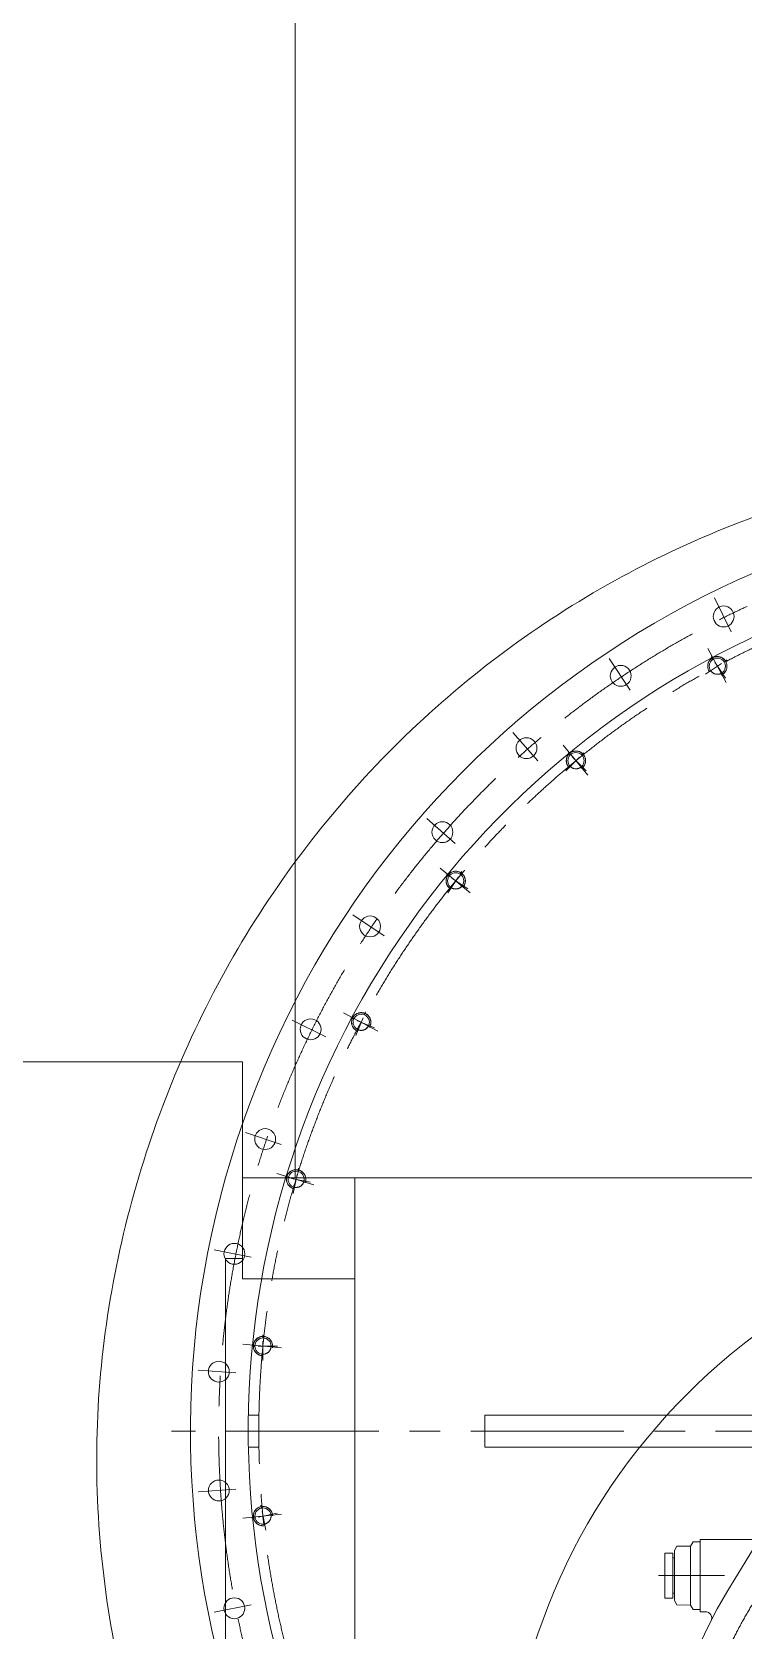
# Model space of a CAD drawing. Header units: millimetres. Extents: x 2 to 671028, y -1 to 511258.
# Drawn here: x 84374 to 95616, y 396274 to 421547 of the extents above; entities that cross this region are included whole.
import ezdxf

# ---------------------------------------------------------------- set-up
doc = ezdxf.new("R2010")
doc.units = ezdxf.units.MM
doc.header["$LTSCALE"] = 25.4
doc.linetypes.add('CENTER', pattern=[50.8, 31.75, -6.35, 6.35, -6.35])
doc.linetypes.add('点画线', pattern=[18, 12, -2, 2, -2])
for name, color, linetype, lineweight in [('CAXA1', 5, 'CENTER', 5), ('中心线层', 5, 'CENTER', 5), ('粗实线层', 7, 'Continuous', 5), ('细实线层', 7, 'Continuous', 5)]:
    doc.layers.add(name, color=color, linetype=linetype, lineweight=lineweight)

msp = doc.modelspace()

# ---------------------------------------------------------------- linework, layer by layer
at = {"color": 7, "lineweight": 5}
for p, q in [((88535.76, 403426.04), (88535.76, 426343.67)), ((95058.03, 411522.97), (95057.93, 411514.99)), ((95057.93, 411514.99), (95058.24, 411507.02)), ((95058.55, 411530.93), (95058.03, 411522.97)), ((95058.24, 411507.02), (95058.97, 411499.08)), ((95059.49, 411538.86), (95058.55, 411530.93)), ((95058.97, 411499.08), (95060.11, 411491.18)), ((95060.84, 411546.72), (95059.49, 411538.86)), ((95060.11, 411491.18), (95061.67, 411483.36)), ((95062.6, 411554.5), (95060.84, 411546.72)), ((95061.67, 411483.36), (95063.63, 411475.62)), ((95064.77, 411562.18), (95062.6, 411554.5)), ((95063.63, 411475.62), (95066, 411468)), ((95067.33, 411569.74), (95064.77, 411562.18)), ((95066, 411468), (95068.76, 411460.52)), ((95070.29, 411577.15), (95067.33, 411569.74)), ((95068.76, 411460.52), (95071.91, 411453.19)), ((95073.63, 411584.39), (95070.29, 411577.15)), ((95071.91, 411453.19), (95075.44, 411446.03)), ((95077.34, 411591.46), (95073.63, 411584.39)), ((95075.44, 411446.03), (95079.34, 411439.07)), ((95081.42, 411598.31), (95077.34, 411591.46)), ((95085.86, 411604.95), (95081.42, 411598.31)), ((95083.6, 411432.32), (95103.6, 411445.69)), ((95090.63, 411611.34), (95085.86, 411604.95)), ((95095.73, 411617.47), (95090.63, 411611.34)), ((95101.15, 411623.33), (95095.73, 411617.47)), ((95106.86, 411628.9), (95101.15, 411623.33)), ((95103.6, 411445.69), (95103.6, 411445.69)), ((95103.6, 411445.69), (95107.48, 411440.2)), ((95112.86, 411634.16), (95106.86, 411628.9)), ((95119.13, 411639.1), (95112.86, 411634.16)), ((95125.64, 411643.71), (95119.13, 411639.1)), ((95132.39, 411647.96), (95125.64, 411643.71)), ((95139.35, 411651.86), (95132.39, 411647.96)), ((95146.51, 411655.39), (95139.35, 411651.86)), ((95153.84, 411658.54), (95146.51, 411655.39)), ((95161.33, 411661.3), (95153.84, 411658.54)), ((95168.95, 411663.67), (95161.33, 411661.3)), ((95176.68, 411665.63), (95168.95, 411663.67)), ((95184.5, 411667.19), (95176.68, 411665.63)), ((95192.4, 411668.33), (95184.5, 411667.19)), ((95200.35, 411669.06), (95192.4, 411668.33)), ((95208.32, 411669.38), (95200.35, 411669.06)), ((95216.3, 411669.27), (95208.32, 411669.38)), ((95224.26, 411668.75), (95216.3, 411669.27)), ((95232.18, 411667.81), (95224.26, 411668.75)), ((95240.04, 411666.46), (95232.18, 411667.81)), ((95247.83, 411664.7), (95240.04, 411666.46)), ((95255.51, 411662.53), (95247.83, 411664.7)), ((95263.06, 411659.97), (95255.51, 411662.53)), ((95270.47, 411657.01), (95263.06, 411659.97)), ((95277.72, 411653.67), (95270.47, 411657.01)), ((95284.78, 411649.96), (95277.72, 411653.67)), ((95291.64, 411645.88), (95284.78, 411649.96)), ((95298.27, 411641.45), (95291.64, 411645.88)), ((95304.66, 411636.67), (95298.27, 411641.45)), ((95310.8, 411631.57), (95304.66, 411636.67)), ((95316.66, 411626.15), (95310.8, 411631.57)), ((95322.22, 411620.44), (95316.66, 411626.15)), ((95327.48, 411614.44), (95322.22, 411620.44)), ((95332.42, 411608.17), (95327.48, 411614.44)), ((95337.03, 411601.66), (95332.42, 411608.17)), ((95341.29, 411594.91), (95337.03, 411601.66)), ((95337.03, 411601.66), (95337.03, 411601.66)), ((95345.19, 411587.95), (95341.29, 411594.91)), ((95343.28, 411442.52), (95347, 411449.58)), ((95348.71, 411580.79), (95345.19, 411587.95)), ((95347, 411449.58), (95350.34, 411456.83)), ((95351.86, 411573.46), (95348.71, 411580.79)), ((95350.34, 411456.83), (95353.29, 411464.24)), ((95354.63, 411565.98), (95351.86, 411573.46)), ((95353.29, 411464.24), (95355.86, 411471.8)), ((95356.99, 411558.36), (95354.63, 411565.98)), ((95355.86, 411471.8), (95358.02, 411479.48)), ((95358.96, 411550.62), (95356.99, 411558.36)), ((95358.02, 411479.48), (95359.78, 411487.26)), ((95360.51, 411542.8), (95358.96, 411550.62)), ((95359.78, 411487.26), (95361.14, 411495.12)), ((95361.66, 411534.9), (95360.51, 411542.8)), ((95361.14, 411495.12), (95362.07, 411503.04)), ((95362.39, 411526.96), (95361.66, 411534.9)), ((95362.07, 411503.04), (95362.6, 411511.01)), ((95362.7, 411518.98), (95362.39, 411526.96)), ((95362.6, 411511.01), (95362.7, 411518.98)), ((95079.34, 411439.07), (95083.6, 411432.32)), ((95083.6, 411432.32), (95083.6, 411432.32)), ((95107.48, 411440.2), (95111.64, 411434.92)), ((95111.64, 411434.92), (95116.07, 411429.87)), ((95116.07, 411429.87), (95120.76, 411425.06)), ((95120.76, 411425.06), (95125.69, 411420.5)), ((95125.69, 411420.5), (95130.86, 411416.2)), ((95130.86, 411416.2), (95136.24, 411412.18)), ((95136.24, 411412.18), (95141.83, 411408.45)), ((95141.83, 411408.45), (95147.6, 411405.01)), ((95147.6, 411405.01), (95153.55, 411401.88)), ((95153.55, 411401.88), (95159.65, 411399.07)), ((95159.65, 411399.07), (95165.89, 411396.58)), ((95165.89, 411396.58), (95172.25, 411394.42)), ((95172.25, 411394.42), (95178.72, 411392.6)), ((95178.72, 411392.6), (95185.27, 411391.11)), ((95185.27, 411391.11), (95191.9, 411389.98)), ((95191.9, 411389.98), (95198.57, 411389.19)), ((95198.57, 411389.19), (95205.27, 411388.75)), ((95205.27, 411388.75), (95211.99, 411388.66)), ((95211.99, 411388.66), (95218.71, 411388.92)), ((95218.71, 411388.92), (95225.4, 411389.54)), ((95225.4, 411389.54), (95232.05, 411390.5)), ((95232.05, 411390.5), (95238.64, 411391.81)), ((95238.64, 411391.81), (95245.15, 411393.47)), ((95245.15, 411393.47), (95251.57, 411395.46)), ((95251.57, 411395.46), (95257.87, 411397.79)), ((95257.87, 411397.79), (95264.04, 411400.44)), ((95264.04, 411400.44), (95270.07, 411403.41)), ((95270.07, 411403.41), (95275.93, 411406.69)), ((95275.93, 411406.69), (95281.62, 411410.28)), ((95281.62, 411410.28), (95281.62, 411410.28)), ((95281.62, 411410.28), (95294.98, 411390.27)), ((95294.98, 411390.27), (95301.5, 411394.88)), ((95294.98, 411390.27), (95294.98, 411390.27)), ((95301.5, 411394.88), (95307.76, 411399.82)), ((95307.76, 411399.82), (95313.76, 411405.08)), ((95313.76, 411405.08), (95319.48, 411410.65)), ((95319.48, 411410.65), (95324.89, 411416.51)), ((95324.89, 411416.51), (95330, 411422.64)), ((95330, 411422.64), (95334.77, 411429.03)), ((95334.77, 411429.03), (95339.2, 411435.67)), ((95339.2, 411435.67), (95343.28, 411442.52)), ((92822.46, 410031.14), (92822.25, 410023.17)), ((92822.25, 410023.17), (92822.46, 410015.19)), ((92823.09, 410039.1), (92822.46, 410031.14)), ((92822.46, 410015.19), (92823.09, 410007.24)), ((92824.13, 410047.01), (92823.09, 410039.1)), ((92823.09, 410007.24), (92824.13, 409999.33)), ((92825.58, 410054.85), (92824.13, 410047.01)), ((92824.13, 409999.33), (92825.58, 409991.48)), ((92827.45, 410062.61), (92825.58, 410054.85)), ((92825.58, 409991.48), (92827.45, 409983.72)), ((92829.71, 410070.26), (92827.45, 410062.61)), ((92827.45, 409983.72), (92829.71, 409976.07)), ((92832.37, 410077.78), (92829.71, 410070.26)), ((92829.71, 409976.07), (92832.37, 409968.55)), ((92835.43, 410085.16), (92832.37, 410077.78)), ((92832.37, 409968.55), (92835.43, 409961.18)), ((92838.86, 410092.36), (92835.43, 410085.16)), ((92835.43, 409961.18), (92838.86, 409953.98)), ((92842.67, 410099.37), (92838.86, 410092.36)), ((92838.86, 409953.98), (92842.67, 409946.97)), ((92846.84, 410106.17), (92842.67, 410099.37)), ((92842.67, 409946.97), (92846.84, 409940.17)), ((92851.36, 410112.75), (92846.84, 410106.17)), ((92846.84, 409940.17), (92851.36, 409933.59)), ((92856.22, 410119.08), (92851.36, 410112.75)), ((92851.36, 409933.59), (92856.22, 409927.26)), ((92861.4, 410125.14), (92856.22, 410119.08)), ((92866.89, 410130.93), (92861.4, 410125.14)), ((92872.68, 410136.42), (92866.89, 410130.93)), ((92866.89, 409915.41), (92883.9, 409932.42)), ((92878.74, 410141.61), (92872.68, 410136.42)), ((92885.07, 410146.46), (92878.74, 410141.61)), ((92883.9, 409932.42), (92883.9, 409932.42)), ((92883.9, 409932.42), (92888.78, 409927.79)), ((92891.65, 410150.98), (92885.07, 410146.46)), ((92898.45, 410155.15), (92891.65, 410150.98)), ((92905.46, 410158.96), (92898.45, 410155.15)), ((92912.67, 410162.39), (92905.46, 410158.96)), ((92920.04, 410165.45), (92912.67, 410162.39)), ((92927.56, 410168.11), (92920.04, 410165.45)), ((92935.21, 410170.38), (92927.56, 410168.11)), ((92942.97, 410172.24), (92935.21, 410170.38)), ((92950.81, 410173.69), (92942.97, 410172.24)), ((92958.72, 410174.73), (92950.81, 410173.69)), ((92966.68, 410175.36), (92958.72, 410174.73)), ((92974.65, 410175.57), (92966.68, 410175.36)), ((92982.63, 410175.36), (92974.65, 410175.57)), ((92990.58, 410174.73), (92982.63, 410175.36)), ((92998.49, 410173.69), (92990.58, 410174.73)), ((93006.34, 410172.24), (92998.49, 410173.69)), ((93014.1, 410170.38), (93006.34, 410172.24)), ((93021.75, 410168.11), (93014.1, 410170.38)), ((93029.27, 410165.45), (93021.75, 410168.11)), ((93036.64, 410162.39), (93029.27, 410165.45)), ((93043.84, 410158.96), (93036.64, 410162.39)), ((93050.85, 410155.15), (93043.84, 410158.96)), ((93057.66, 410150.98), (93050.85, 410155.15)), ((93064.23, 410146.46), (93057.66, 410150.98)), ((93060.53, 409927.79), (93065.4, 409932.42)), ((93070.56, 410141.61), (93064.23, 410146.46)), ((93065.4, 409932.42), (93065.4, 409932.42)), ((93065.4, 409932.42), (93082.42, 409915.41)), ((93076.63, 410136.42), (93070.56, 410141.61)), ((93082.42, 410130.93), (93076.63, 410136.42)), ((93087.91, 410125.14), (93082.42, 410130.93)), ((93082.42, 410130.93), (93082.42, 410130.93)), ((93093.09, 410119.08), (93087.91, 410125.14)), ((93097.95, 410112.75), (93093.09, 410119.08)), ((93093.09, 409927.26), (93097.95, 409933.59)), ((93102.47, 410106.17), (93097.95, 410112.75)), ((93097.95, 409933.59), (93102.47, 409940.17)), ((93106.63, 410099.37), (93102.47, 410106.17)), ((93102.47, 409940.17), (93106.63, 409946.97)), ((93110.44, 410092.36), (93106.63, 410099.37)), ((93106.63, 409946.97), (93110.44, 409953.98)), ((93113.88, 410085.16), (93110.44, 410092.36)), ((93110.44, 409953.98), (93113.88, 409961.18)), ((93116.93, 410077.78), (93113.88, 410085.16)), ((93113.88, 409961.18), (93116.93, 409968.55)), ((93119.59, 410070.26), (93116.93, 410077.78)), ((93116.93, 409968.55), (93119.59, 409976.07)), ((93121.86, 410062.61), (93119.59, 410070.26)), ((93119.59, 409976.07), (93121.86, 409983.72)), ((93123.72, 410054.85), (93121.86, 410062.61)), ((93121.86, 409983.72), (93123.72, 409991.48)), ((93125.18, 410047.01), (93123.72, 410054.85)), ((93123.72, 409991.48), (93125.18, 409999.33)), ((93126.22, 410039.1), (93125.18, 410047.01)), ((93125.18, 409999.33), (93126.22, 410007.24)), ((93126.84, 410031.14), (93126.22, 410039.1)), ((93126.22, 410007.24), (93126.84, 410015.19)), ((93127.05, 410023.17), (93126.84, 410031.14)), ((93126.84, 410015.19), (93127.05, 410023.17)), ((92856.22, 409927.26), (92861.4, 409921.19)), ((92861.4, 409921.19), (92866.89, 409915.41)), ((92866.89, 409915.41), (92866.89, 409915.41)), ((92888.78, 409927.79), (92893.88, 409923.43)), ((92893.88, 409923.43), (92899.22, 409919.34)), ((92899.22, 409919.34), (92904.75, 409915.53)), ((92904.75, 409915.53), (92910.48, 409912.02)), ((92910.48, 409912.02), (92916.39, 409908.82)), ((92916.39, 409908.82), (92922.45, 409905.92)), ((92922.45, 409905.92), (92928.66, 409903.35)), ((92928.66, 409903.35), (92934.99, 409901.11)), ((92934.99, 409901.11), (92941.44, 409899.2)), ((92941.44, 409899.2), (92947.97, 409897.63)), ((92947.97, 409897.63), (92954.58, 409896.41)), ((92954.58, 409896.41), (92961.24, 409895.53)), ((92961.24, 409895.53), (92967.94, 409895)), ((92967.94, 409895), (92974.65, 409894.83)), ((92974.65, 409894.83), (92981.37, 409895)), ((92981.37, 409895), (92988.07, 409895.53)), ((92988.07, 409895.53), (92994.73, 409896.41)), ((92994.73, 409896.41), (93001.34, 409897.63)), ((93001.34, 409897.63), (93007.87, 409899.2)), ((93007.87, 409899.2), (93014.31, 409901.11)), ((93014.31, 409901.11), (93020.65, 409903.35)), ((93020.65, 409903.35), (93026.85, 409905.92)), ((93026.85, 409905.92), (93032.92, 409908.82)), ((93032.92, 409908.82), (93038.82, 409912.02)), ((93038.82, 409912.02), (93044.55, 409915.53)), ((93044.55, 409915.53), (93050.09, 409919.34)), ((93050.09, 409919.34), (93055.42, 409923.43)), ((93055.42, 409923.43), (93060.53, 409927.79)), ((93082.42, 409915.41), (93087.91, 409921.19)), ((93082.42, 409915.41), (93082.42, 409915.41)), ((93087.91, 409921.19), (93093.09, 409927.26)), ((90926.7, 408163.26), (90924.74, 408155.53)), ((90929.07, 408170.88), (90926.7, 408163.26)), ((90931.83, 408178.37), (90929.07, 408170.88)), ((90934.98, 408185.7), (90931.83, 408178.37)), ((90938.51, 408192.86), (90934.98, 408185.7)), ((90942.41, 408199.82), (90938.51, 408192.86)), ((90946.66, 408206.56), (90942.41, 408199.82)), ((90951.27, 408213.08), (90946.66, 408206.56)), ((90956.21, 408219.35), (90951.27, 408213.08)), ((90961.47, 408225.34), (90956.21, 408219.35)), ((90967.04, 408231.06), (90961.47, 408225.34)), ((90972.89, 408236.48), (90967.04, 408231.06)), ((90979.03, 408241.58), (90972.89, 408236.48)), ((90985.42, 408246.35), (90979.03, 408241.58)), ((90992.06, 408250.78), (90985.42, 408246.35)), ((90998.91, 408254.86), (90992.06, 408250.78)), ((91005.97, 408258.58), (90998.91, 408254.86)), ((91013.22, 408261.92), (91005.97, 408258.58)), ((91020.63, 408264.88), (91013.22, 408261.92)), ((91028.19, 408267.44), (91020.63, 408264.88)), ((91035.87, 408269.61), (91028.19, 408267.44)), ((91043.65, 408271.37), (91035.87, 408269.61)), ((91051.51, 408272.72), (91043.65, 408271.37)), ((91059.43, 408273.66), (91051.51, 408272.72)), ((91067.4, 408274.18), (91059.43, 408273.66)), ((91075.37, 408274.28), (91067.4, 408274.18)), ((91083.35, 408273.97), (91075.37, 408274.28)), ((91091.29, 408273.24), (91083.35, 408273.97)), ((91099.19, 408272.09), (91091.29, 408273.24)), ((91107.01, 408270.54), (91099.19, 408272.09)), ((91114.75, 408268.57), (91107.01, 408270.54)), ((91122.37, 408266.21), (91114.75, 408268.57)), ((91129.85, 408263.45), (91122.37, 408266.21)), ((91137.18, 408260.3), (91129.85, 408263.45)), ((91144.34, 408256.77), (91137.18, 408260.3)), ((91151.3, 408252.87), (91144.34, 408256.77)), ((91158.05, 408248.61), (91151.3, 408252.87)), ((91164.56, 408244.01), (91158.05, 408248.61)), ((91158.05, 408248.61), (91158.05, 408248.61)), ((91170.83, 408239.07), (91164.56, 408244.01)), ((91176.83, 408233.81), (91170.83, 408239.07)), ((91182.54, 408228.24), (91176.83, 408233.81)), ((91187.96, 408222.38), (91182.54, 408228.24)), ((91193.06, 408216.25), (91187.96, 408222.38)), ((91197.84, 408209.85), (91193.06, 408216.25)), ((91202.27, 408203.22), (91197.84, 408209.85)), ((91206.35, 408196.36), (91202.27, 408203.22)), ((91210.06, 408189.3), (91206.35, 408196.36)), ((91213.4, 408182.05), (91210.06, 408189.3)), ((91216.36, 408174.64), (91213.4, 408182.05)), ((91218.92, 408167.09), (91216.36, 408174.64)), ((91221.09, 408159.41), (91218.92, 408167.09)), ((90921.31, 408131.86), (90920.99, 408123.89)), ((90920.99, 408123.89), (90921.1, 408115.91)), ((90921.1, 408115.91), (90921.62, 408107.95)), ((90922.04, 408139.81), (90921.31, 408131.86)), ((90921.62, 408107.95), (90922.56, 408100.03)), ((90923.18, 408147.7), (90922.04, 408139.81)), ((90922.56, 408100.03), (90923.91, 408092.16)), ((90924.74, 408155.53), (90923.18, 408147.7)), ((90923.91, 408092.16), (90925.67, 408084.38)), ((90925.67, 408084.38), (90927.83, 408076.7)), ((90927.83, 408076.7), (90930.4, 408069.15)), ((90930.4, 408069.15), (90933.36, 408061.74)), ((90933.36, 408061.74), (90936.7, 408054.49)), ((90936.7, 408054.49), (90940.41, 408047.43)), ((90940.41, 408047.43), (90944.49, 408040.57)), ((90944.49, 408040.57), (90948.92, 408033.94)), ((90948.92, 408033.94), (90953.7, 408027.55)), ((90953.7, 408027.55), (90958.8, 408021.41)), ((90958.8, 408021.41), (90964.21, 408015.55)), ((90964.21, 408015.55), (90969.93, 408009.98)), ((90969.93, 408009.98), (90975.93, 408004.72)), ((90975.93, 408004.72), (90982.19, 407999.78)), ((90982.19, 407999.78), (90988.71, 407995.18)), ((90988.71, 407995.18), (91002.08, 408015.18)), ((90988.71, 407995.18), (90988.71, 407995.18)), ((91002.08, 408015.18), (91002.08, 408015.18)), ((91002.08, 408015.18), (91007.76, 408011.6)), ((91007.76, 408011.6), (91013.62, 408008.32)), ((91013.62, 408008.32), (91019.65, 408005.34)), ((91019.65, 408005.34), (91025.82, 408002.69)), ((91025.82, 408002.69), (91032.13, 408000.37)), ((91032.13, 408000.37), (91038.54, 407998.37)), ((91038.54, 407998.37), (91045.05, 407996.72)), ((91045.05, 407996.72), (91051.64, 407995.41)), ((91051.64, 407995.41), (91058.29, 407994.44)), ((91058.29, 407994.44), (91064.99, 407993.83)), ((91064.99, 407993.83), (91071.7, 407993.57)), ((91071.7, 407993.57), (91078.42, 407993.65)), ((91078.42, 407993.65), (91085.12, 407994.09)), ((91085.12, 407994.09), (91091.8, 407994.88)), ((91091.8, 407994.88), (91098.42, 407996.02)), ((91098.42, 407996.02), (91104.97, 407997.5)), ((91104.97, 407997.5), (91111.44, 407999.33)), ((91111.44, 407999.33), (91117.8, 408001.49)), ((91117.8, 408001.49), (91124.04, 408003.98)), ((91124.04, 408003.98), (91130.14, 408006.79)), ((91130.14, 408006.79), (91136.09, 408009.92)), ((91136.09, 408009.92), (91141.86, 408013.35)), ((91141.86, 408013.35), (91147.45, 408017.09)), ((91147.45, 408017.09), (91152.83, 408021.11)), ((91152.83, 408021.11), (91158, 408025.4)), ((91158, 408025.4), (91162.93, 408029.96)), ((91162.93, 408029.96), (91167.62, 408034.78)), ((91167.62, 408034.78), (91172.05, 408039.83)), ((91172.05, 408039.83), (91176.21, 408045.11)), ((91176.21, 408045.11), (91180.09, 408050.59)), ((91180.09, 408050.59), (91180.09, 408050.59)), ((91180.09, 408050.59), (91200.1, 408037.23)), ((91200.1, 408037.23), (91204.35, 408043.97)), ((91200.1, 408037.23), (91200.1, 408037.23)), ((91204.35, 408043.97), (91208.25, 408050.94)), ((91208.25, 408050.94), (91211.78, 408058.09)), ((91211.78, 408058.09), (91214.93, 408065.42)), ((91214.93, 408065.42), (91217.69, 408072.91)), ((91217.69, 408072.91), (91220.06, 408080.53)), ((91220.06, 408080.53), (91222.02, 408088.26)), ((91222.85, 408151.63), (91221.09, 408159.41)), ((91222.02, 408088.26), (91223.58, 408096.09)), ((91224.2, 408143.76), (91222.85, 408151.63)), ((91223.58, 408096.09), (91224.72, 408103.98)), ((91225.14, 408135.84), (91224.2, 408143.76)), ((91224.72, 408103.98), (91225.45, 408111.93)), ((91225.66, 408127.88), (91225.14, 408135.84)), ((91225.45, 408111.93), (91225.77, 408119.9)), ((91225.77, 408119.9), (91225.66, 408127.88)), ((89427.63, 405898.19), (89427.21, 405890.22)), ((89427.21, 405890.22), (89427.21, 405882.25)), ((89428.46, 405906.13), (89427.63, 405898.19)), ((89429.71, 405914.01), (89428.46, 405906.13)), ((89431.37, 405921.81), (89429.71, 405914.01)), ((89433.43, 405929.52), (89431.37, 405921.81)), ((89435.9, 405937.11), (89433.43, 405929.52)), ((89438.76, 405944.56), (89435.9, 405937.11)), ((89442, 405951.84), (89438.76, 405944.56)), ((89445.63, 405958.95), (89442, 405951.84)), ((89449.62, 405965.86), (89445.63, 405958.95)), ((89453.96, 405972.56), (89449.62, 405965.86)), ((89458.65, 405979.01), (89453.96, 405972.56)), ((89463.67, 405985.21), (89458.65, 405979.01)), ((89469.01, 405991.14), (89463.67, 405985.21)), ((89474.65, 405996.78), (89469.01, 405991.14)), ((89480.58, 406002.12), (89474.65, 405996.78)), ((89486.78, 406007.14), (89480.58, 406002.12)), ((89493.24, 406011.83), (89486.78, 406007.14)), ((89499.93, 406016.18), (89493.24, 406011.83)), ((89506.84, 406020.17), (89499.93, 406016.18)), ((89513.95, 406023.79), (89506.84, 406020.17)), ((89521.24, 406027.03), (89513.95, 406023.79)), ((89528.69, 406029.89), (89521.24, 406027.03)), ((89536.27, 406032.36), (89528.69, 406029.89)), ((89543.98, 406034.42), (89536.27, 406032.36)), ((89551.79, 406036.08), (89543.98, 406034.42)), ((89559.67, 406037.33), (89551.79, 406036.08)), ((89567.6, 406038.17), (89559.67, 406037.33)), ((89575.57, 406038.58), (89567.6, 406038.17)), ((89583.55, 406038.58), (89575.57, 406038.58)), ((89591.52, 406038.17), (89583.55, 406038.58)), ((89599.45, 406037.33), (89591.52, 406038.17)), ((89607.33, 406036.08), (89599.45, 406037.33)), ((89615.14, 406034.42), (89607.33, 406036.08)), ((89622.84, 406032.36), (89615.14, 406034.42)), ((89630.43, 406029.89), (89622.84, 406032.36)), ((89637.88, 406027.03), (89630.43, 406029.89)), ((89645.17, 406023.79), (89637.88, 406027.03)), ((89637.88, 406027.03), (89637.88, 406027.03)), ((89652.28, 406020.17), (89645.17, 406023.79)), ((89659.19, 406016.18), (89652.28, 406020.17)), ((89665.88, 406011.83), (89659.19, 406016.18)), ((89672.33, 406007.14), (89665.88, 406011.83)), ((89678.53, 406002.12), (89672.33, 406007.14)), ((89684.46, 405996.78), (89678.53, 406002.12)), ((89690.11, 405991.14), (89684.46, 405996.78)), ((89695.44, 405985.21), (89690.11, 405991.14)), ((89700.47, 405979.01), (89695.44, 405985.21)), ((89705.16, 405972.56), (89700.47, 405979.01)), ((89709.5, 405965.86), (89705.16, 405972.56)), ((89713.49, 405958.95), (89709.5, 405965.86)), ((89717.11, 405951.84), (89713.49, 405958.95)), ((89720.36, 405944.56), (89717.11, 405951.84)), ((89723.22, 405937.11), (89720.36, 405944.56)), ((89725.68, 405929.52), (89723.22, 405937.11)), ((89727.75, 405921.81), (89725.68, 405929.52)), ((89729.41, 405914.01), (89727.75, 405921.81)), ((89730.65, 405906.13), (89729.41, 405914.01)), ((89731.49, 405898.19), (89730.65, 405906.13)), ((89731.91, 405890.22), (89731.49, 405898.19)), ((89731.91, 405882.25), (89731.91, 405890.22)), ((89427.21, 405882.25), (89427.63, 405874.28)), ((89427.63, 405874.28), (89428.46, 405866.34)), ((89428.46, 405866.34), (89429.71, 405858.46)), ((89429.71, 405858.46), (89431.37, 405850.66)), ((89431.37, 405850.66), (89433.43, 405842.95)), ((89433.43, 405842.95), (89435.9, 405835.36)), ((89435.9, 405835.36), (89438.76, 405827.91)), ((89438.76, 405827.91), (89442, 405820.63)), ((89442, 405820.63), (89445.63, 405813.52)), ((89445.63, 405813.52), (89449.62, 405806.61)), ((89449.62, 405806.61), (89453.96, 405799.91)), ((89453.96, 405799.91), (89458.65, 405793.46)), ((89458.65, 405793.46), (89463.67, 405787.26)), ((89463.67, 405787.26), (89469.01, 405781.33)), ((89469.01, 405781.33), (89474.65, 405775.69)), ((89474.65, 405775.69), (89480.58, 405770.35)), ((89480.58, 405770.35), (89486.78, 405765.33)), ((89486.78, 405765.33), (89493.24, 405760.64)), ((89493.24, 405760.64), (89499.93, 405756.29)), ((89499.93, 405756.29), (89506.84, 405752.3)), ((89506.84, 405752.3), (89513.95, 405748.68)), ((89513.95, 405748.68), (89521.24, 405745.44)), ((89521.24, 405745.44), (89530.44, 405767.66)), ((89521.24, 405745.44), (89521.24, 405745.44)), ((89530.44, 405767.66), (89530.44, 405767.66)), ((89530.44, 405767.66), (89536.72, 405765.26)), ((89536.72, 405765.26), (89543.11, 405763.18)), ((89543.11, 405763.18), (89549.6, 405761.44)), ((89549.6, 405761.44), (89556.17, 405760.04)), ((89556.17, 405760.04), (89562.81, 405758.99)), ((89562.81, 405758.99), (89569.49, 405758.29)), ((89569.49, 405758.29), (89576.2, 405757.94)), ((89576.2, 405757.94), (89582.92, 405757.94)), ((89582.92, 405757.94), (89589.63, 405758.29)), ((89589.63, 405758.29), (89596.31, 405758.99)), ((89596.31, 405758.99), (89602.95, 405760.04)), ((89602.95, 405760.04), (89609.52, 405761.44)), ((89609.52, 405761.44), (89616.01, 405763.18)), ((89616.01, 405763.18), (89622.4, 405765.26)), ((89622.4, 405765.26), (89628.67, 405767.66)), ((89628.67, 405767.66), (89634.81, 405770.4)), ((89634.81, 405770.4), (89640.8, 405773.45)), ((89640.8, 405773.45), (89646.62, 405776.81)), ((89646.62, 405776.81), (89652.25, 405780.47)), ((89652.25, 405780.47), (89657.69, 405784.42)), ((89657.69, 405784.42), (89662.91, 405788.64)), ((89662.91, 405788.64), (89667.9, 405793.14)), ((89667.9, 405793.14), (89672.65, 405797.89)), ((89672.65, 405797.89), (89677.15, 405802.88)), ((89677.15, 405802.88), (89681.38, 405808.11)), ((89681.38, 405808.11), (89685.33, 405813.54)), ((89685.33, 405813.54), (89688.99, 405819.18)), ((89688.99, 405819.18), (89692.35, 405825)), ((89692.35, 405825), (89695.4, 405830.98)), ((89695.4, 405830.98), (89698.13, 405837.12)), ((89698.13, 405837.12), (89698.13, 405837.12)), ((89698.13, 405837.12), (89720.36, 405827.91)), ((89720.36, 405827.91), (89723.22, 405835.36)), ((89720.36, 405827.91), (89720.36, 405827.91)), ((89723.22, 405835.36), (89725.68, 405842.95)), ((89725.68, 405842.95), (89727.75, 405850.66)), ((89727.75, 405850.66), (89729.41, 405858.46)), ((89729.41, 405858.46), (89730.65, 405866.34)), ((89730.65, 405866.34), (89731.49, 405874.28)), ((89731.49, 405874.28), (89731.91, 405882.25)), ((87703.33, 405259.84), (76650.37, 405259.84)), ((87703.33, 401830.63), (87703.33, 405259.84)), ((88535.76, 403426.04), (87703.33, 403426.04)), ((88398.31, 403408.09), (88398.21, 403400.11)), ((88398.21, 403400.11), (88398.52, 403392.13)), ((88398.84, 403416.05), (88398.31, 403408.09)), ((88398.52, 403392.13), (88399.25, 403384.19)), ((88399.77, 403423.97), (88398.84, 403416.05)), ((88399.25, 403384.19), (88400.4, 403376.29)), ((88401.13, 403431.83), (88399.77, 403423.97)), ((88400.4, 403376.29), (88401.95, 403368.47)), ((88402.89, 403439.62), (88401.13, 403431.83)), ((88401.95, 403368.47), (88403.92, 403360.73)), ((88405.05, 403447.29), (88402.89, 403439.62)), ((88403.92, 403360.73), (88406.28, 403353.11)), ((88407.62, 403454.85), (88405.05, 403447.29)), ((88410.57, 403462.26), (88407.62, 403454.85)), ((88413.91, 403469.51), (88410.57, 403462.26)), ((88417.63, 403476.57), (88413.91, 403469.51)), ((88421.71, 403483.42), (88417.63, 403476.57)), ((88426.14, 403490.06), (88421.71, 403483.42)), ((88430.91, 403496.45), (88426.14, 403490.06)), ((88436.02, 403502.59), (88430.91, 403496.45)), ((88441.43, 403508.45), (88436.02, 403502.59)), ((88447.15, 403514.01), (88441.43, 403508.45)), ((88453.15, 403519.27), (88447.15, 403514.01)), ((88459.41, 403524.21), (88453.15, 403519.27)), ((88465.93, 403528.82), (88459.41, 403524.21)), ((88472.68, 403533.08), (88465.93, 403528.82)), ((88479.64, 403536.97), (88472.68, 403533.08)), ((88486.79, 403540.5), (88479.64, 403536.97)), ((88494.12, 403543.65), (88486.79, 403540.5)), ((88501.61, 403546.41), (88494.12, 403543.65)), ((88509.23, 403548.78), (88501.61, 403546.41)), ((88516.96, 403550.74), (88509.23, 403548.78)), ((88524.79, 403552.3), (88516.96, 403550.74)), ((88532.68, 403553.45), (88524.79, 403552.3)), ((88540.63, 403554.18), (88532.68, 403553.45)), ((114802.98, 403426.04), (88535.76, 403426.04)), ((88548.6, 403554.49), (88540.63, 403554.18)), ((88556.58, 403554.38), (88548.6, 403554.49)), ((88564.54, 403553.86), (88556.58, 403554.38)), ((88572.47, 403552.92), (88564.54, 403553.86)), ((88580.33, 403551.57), (88572.47, 403552.92)), ((88588.11, 403549.81), (88580.33, 403551.57)), ((88580.33, 403551.57), (88580.33, 403551.57)), ((88595.79, 403547.65), (88588.11, 403549.81)), ((88603.35, 403545.08), (88595.79, 403547.65)), ((88610.76, 403542.13), (88603.35, 403545.08)), ((88618, 403538.79), (88610.76, 403542.13)), ((88625.06, 403535.07), (88618, 403538.79)), ((88631.92, 403530.99), (88625.06, 403535.07)), ((88638.55, 403526.56), (88631.92, 403530.99)), ((88644.95, 403521.78), (88638.55, 403526.56)), ((88651.08, 403516.68), (88644.95, 403521.78)), ((88656.94, 403511.27), (88651.08, 403516.68)), ((88662.51, 403505.55), (88656.94, 403511.27)), ((88667.77, 403499.55), (88662.51, 403505.55)), ((88672.71, 403493.29), (88667.77, 403499.55)), ((88671.01, 403357.68), (88673.16, 403364.04)), ((88677.31, 403486.77), (88672.71, 403493.29)), ((88673.16, 403364.04), (88674.99, 403370.51)), ((88674.99, 403370.51), (88676.47, 403377.06)), ((88676.47, 403377.06), (88676.47, 403377.06)), ((88676.47, 403377.06), (88700.07, 403372.37)), ((88681.57, 403480.02), (88677.31, 403486.77)), ((88685.47, 403473.06), (88681.57, 403480.02)), ((88689, 403465.91), (88685.47, 403473.06)), ((88692.15, 403458.57), (88689, 403465.91)), ((88694.91, 403451.09), (88692.15, 403458.57)), ((88697.28, 403443.47), (88694.91, 403451.09)), ((88699.24, 403435.74), (88697.28, 403443.47)), ((88700.8, 403427.91), (88699.24, 403435.74)), ((88700.07, 403372.37), (88701.42, 403380.23)), ((88700.07, 403372.37), (88700.07, 403372.37)), ((88701.94, 403420.01), (88700.8, 403427.91)), ((88701.42, 403380.23), (88702.36, 403388.16)), ((88702.67, 403412.07), (88701.94, 403420.01)), ((88702.36, 403388.16), (88702.88, 403396.12)), ((88702.98, 403404.1), (88702.67, 403412.07)), ((88702.88, 403396.12), (88702.98, 403404.1)), ((89477.37, 403426.04), (89477.37, 382909.67)), ((88406.28, 403353.11), (88409.05, 403345.63)), ((88409.05, 403345.63), (88412.2, 403338.3)), ((88412.2, 403338.3), (88415.72, 403331.14)), ((88415.72, 403331.14), (88419.62, 403324.18)), ((88419.62, 403324.18), (88423.88, 403317.43)), ((88423.88, 403317.43), (88428.49, 403310.92)), ((88428.49, 403310.92), (88433.43, 403304.65)), ((88433.43, 403304.65), (88438.69, 403298.65)), ((88438.69, 403298.65), (88444.25, 403292.94)), ((88444.25, 403292.94), (88450.11, 403287.52)), ((88450.11, 403287.52), (88456.25, 403282.42)), ((88456.25, 403282.42), (88462.64, 403277.65)), ((88462.64, 403277.65), (88469.27, 403273.21)), ((88469.27, 403273.21), (88476.13, 403269.13)), ((88476.13, 403269.13), (88483.19, 403265.42)), ((88483.19, 403265.42), (88490.44, 403262.08)), ((88490.44, 403262.08), (88497.85, 403259.12)), ((88497.85, 403259.12), (88505.4, 403256.56)), ((88505.4, 403256.56), (88513.08, 403254.39)), ((88513.08, 403254.39), (88520.87, 403252.63)), ((88520.87, 403252.63), (88525.56, 403276.23)), ((88520.87, 403252.63), (88520.87, 403252.63)), ((88525.56, 403276.23), (88525.56, 403276.23)), ((88525.56, 403276.23), (88532.18, 403275.09)), ((88532.18, 403275.09), (88538.85, 403274.3)), ((88538.85, 403274.3), (88545.56, 403273.86)), ((88545.56, 403273.86), (88552.28, 403273.77)), ((88552.28, 403273.77), (88558.99, 403274.04)), ((88558.99, 403274.04), (88565.68, 403274.65)), ((88565.68, 403274.65), (88572.33, 403275.62)), ((88572.33, 403275.62), (88578.92, 403276.93)), ((88578.92, 403276.93), (88585.43, 403278.58)), ((88585.43, 403278.58), (88591.85, 403280.57)), ((88591.85, 403280.57), (88598.15, 403282.9)), ((88598.15, 403282.9), (88604.33, 403285.55)), ((88604.33, 403285.55), (88610.35, 403288.52)), ((88610.35, 403288.52), (88616.22, 403291.81)), ((88616.22, 403291.81), (88621.9, 403295.39)), ((88621.9, 403295.39), (88627.39, 403299.27)), ((88627.39, 403299.27), (88632.66, 403303.43)), ((88632.66, 403303.43), (88637.71, 403307.86)), ((88637.71, 403307.86), (88642.53, 403312.55)), ((88642.53, 403312.55), (88647.09, 403317.48)), ((88647.09, 403317.48), (88651.39, 403322.65)), ((88651.39, 403322.65), (88655.41, 403328.03)), ((88655.41, 403328.03), (88659.14, 403333.62)), ((88659.14, 403333.62), (88662.57, 403339.39)), ((88662.57, 403339.39), (88665.7, 403345.34)), ((88665.7, 403345.34), (88668.52, 403351.44)), ((88668.52, 403351.44), (88671.01, 403357.68)), ((87434.99, 402148.68), (87434.99, 395367.89)), ((87434.99, 402148.68), (87703.33, 402148.68)), ((89477.37, 401830.63), (87703.33, 401830.63)), ((98197.89, 401533.78), (95377.51, 396900.77)), ((87890.25, 400834.15), (87886.81, 400826.95)), ((87894.05, 400841.16), (87890.25, 400834.15)), ((87898.22, 400847.96), (87894.05, 400841.16)), ((87902.74, 400854.54), (87898.22, 400847.96)), ((87907.6, 400860.87), (87902.74, 400854.54)), ((87912.78, 400866.94), (87907.6, 400860.87)), ((87918.27, 400872.72), (87912.78, 400866.94)), ((87924.06, 400878.22), (87918.27, 400872.72)), ((87930.13, 400883.4), (87924.06, 400878.22)), ((87936.46, 400888.25), (87930.13, 400883.4)), ((87943.03, 400892.77), (87936.46, 400888.25)), ((87949.84, 400896.94), (87943.03, 400892.77)), ((87956.85, 400900.75), (87949.84, 400896.94)), ((87964.05, 400904.18), (87956.85, 400900.75)), ((87971.42, 400907.24), (87964.05, 400904.18)), ((87978.94, 400909.9), (87971.42, 400907.24)), ((87986.59, 400912.17), (87978.94, 400909.9)), ((87994.35, 400914.03), (87986.59, 400912.17)), ((88002.2, 400915.48), (87994.35, 400914.03)), ((88010.11, 400916.53), (88002.2, 400915.48)), ((88018.06, 400917.15), (88010.11, 400916.53)), ((88026.04, 400917.36), (88018.06, 400917.15)), ((88034.01, 400917.15), (88026.04, 400917.36)), ((88026.04, 400917.36), (88026.04, 400917.36)), ((88041.97, 400916.53), (88034.01, 400917.15)), ((88049.88, 400915.48), (88041.97, 400916.53)), ((88057.72, 400914.03), (88049.88, 400915.48)), ((88065.48, 400912.17), (88057.72, 400914.03)), ((88073.13, 400909.9), (88065.48, 400912.17)), ((88080.65, 400907.24), (88073.13, 400909.9)), ((88088.02, 400904.18), (88080.65, 400907.24)), ((88095.23, 400900.75), (88088.02, 400904.18)), ((88102.24, 400896.94), (88095.23, 400900.75)), ((88109.04, 400892.77), (88102.24, 400896.94)), ((88115.62, 400888.25), (88109.04, 400892.77)), ((88121.95, 400883.4), (88115.62, 400888.25)), ((88128.01, 400878.22), (88121.95, 400883.4)), ((88133.8, 400872.72), (88128.01, 400878.22)), ((88139.29, 400866.94), (88133.8, 400872.72)), ((88144.47, 400860.87), (88139.29, 400866.94)), ((88149.33, 400854.54), (88144.47, 400860.87)), ((88153.85, 400847.96), (88149.33, 400854.54)), ((88158.02, 400841.16), (88153.85, 400847.96)), ((88161.83, 400834.15), (88158.02, 400841.16)), ((88165.26, 400826.95), (88161.83, 400834.15)), ((87873.85, 400772.94), (87873.64, 400764.96)), ((87873.64, 400764.96), (87873.85, 400756.98)), ((87874.47, 400780.89), (87873.85, 400772.94)), ((87873.85, 400756.98), (87874.47, 400749.03)), ((87875.51, 400788.8), (87874.47, 400780.89)), ((87874.47, 400749.03), (87875.51, 400741.12)), ((87876.97, 400796.65), (87875.51, 400788.8)), ((87875.51, 400741.12), (87876.97, 400733.27)), ((87878.83, 400804.4), (87876.97, 400796.65)), ((87876.97, 400733.27), (87878.83, 400725.52)), ((87881.1, 400812.05), (87878.83, 400804.4)), ((87878.83, 400725.52), (87881.1, 400717.87)), ((87883.76, 400819.58), (87881.1, 400812.05)), ((87881.1, 400717.87), (87883.76, 400710.35)), ((87886.81, 400826.95), (87883.76, 400819.58)), ((87883.76, 400710.35), (87886.81, 400702.97)), ((87886.81, 400702.97), (87890.25, 400695.77)), ((87890.25, 400695.77), (87894.05, 400688.76)), ((87894.05, 400688.76), (87898.22, 400681.96)), ((87898.22, 400681.96), (87902.74, 400675.38)), ((87902.74, 400675.38), (87907.6, 400669.05)), ((87907.6, 400669.05), (87912.78, 400662.98)), ((87912.78, 400662.98), (87918.27, 400657.2)), ((87918.27, 400657.2), (87924.06, 400651.71)), ((87924.06, 400651.71), (87930.13, 400646.52)), ((87930.13, 400646.52), (87936.46, 400641.67)), ((87936.46, 400641.67), (87943.03, 400637.15)), ((87943.03, 400637.15), (87949.84, 400632.98)), ((87949.84, 400632.98), (87956.85, 400629.17)), ((87956.85, 400629.17), (87964.05, 400625.74)), ((87964.05, 400625.74), (87971.42, 400622.68)), ((87971.42, 400622.68), (87978.94, 400620.02)), ((87978.94, 400620.02), (87986.59, 400617.75)), ((87986.59, 400617.75), (87994.35, 400615.89)), ((87994.35, 400615.89), (88002.2, 400614.44)), ((88002.2, 400614.44), (88010.11, 400613.4)), ((88010.11, 400613.4), (88018.06, 400612.77)), ((88018.06, 400612.77), (88026.04, 400612.56)), ((88026.04, 400636.62), (88032.75, 400636.8)), ((88026.04, 400612.56), (88026.04, 400636.62)), ((88026.04, 400636.62), (88026.04, 400636.62)), ((88026.04, 400612.56), (88026.04, 400612.56)), ((88032.75, 400636.8), (88039.45, 400637.32)), ((88039.45, 400637.32), (88046.11, 400638.2)), ((88046.11, 400638.2), (88052.72, 400639.42)), ((88052.72, 400639.42), (88059.25, 400640.99)), ((88059.25, 400640.99), (88065.7, 400642.9)), ((88065.7, 400642.9), (88072.03, 400645.14)), ((88072.03, 400645.14), (88078.24, 400647.72)), ((88078.24, 400647.72), (88084.3, 400650.61)), ((88084.3, 400650.61), (88090.21, 400653.81)), ((88090.21, 400653.81), (88095.94, 400657.32)), ((88095.94, 400657.32), (88101.47, 400661.13)), ((88101.47, 400661.13), (88106.8, 400665.22)), ((88106.8, 400665.22), (88111.91, 400669.58)), ((88111.91, 400669.58), (88116.79, 400674.21)), ((88116.79, 400674.21), (88121.41, 400679.08)), ((88121.41, 400679.08), (88125.78, 400684.19)), ((88125.78, 400684.19), (88129.87, 400689.52)), ((88129.87, 400689.52), (88133.67, 400695.06)), ((88133.67, 400695.06), (88137.18, 400700.79)), ((88137.18, 400700.79), (88140.39, 400706.69)), ((88140.39, 400706.69), (88143.28, 400712.76)), ((88143.28, 400712.76), (88145.85, 400718.97)), ((88145.85, 400718.97), (88148.1, 400725.3)), ((88148.1, 400725.3), (88150, 400731.74)), ((88150, 400731.74), (88151.57, 400738.28)), ((88151.57, 400738.28), (88152.8, 400744.88)), ((88152.8, 400744.88), (88153.67, 400751.55)), ((88153.67, 400751.55), (88154.2, 400758.24)), ((88154.2, 400758.24), (88154.38, 400764.96)), ((88154.38, 400764.96), (88154.38, 400764.96)), ((88154.38, 400764.96), (88178.44, 400764.96)), ((88168.31, 400819.58), (88165.26, 400826.95)), ((88170.98, 400812.05), (88168.31, 400819.58)), ((88173.24, 400804.4), (88170.98, 400812.05)), ((88175.11, 400796.65), (88173.24, 400804.4)), ((88176.56, 400788.8), (88175.11, 400796.65)), ((88177.6, 400780.89), (88176.56, 400788.8)), ((88178.23, 400772.94), (88177.6, 400780.89)), ((88178.44, 400764.96), (88178.23, 400772.94)), ((88178.44, 400764.96), (88178.44, 400764.96)), ((87962.34, 399674.56), (87796.45, 399674.56)), ((96783.6, 399674.56), (91531.87, 399674.56)), ((87962.34, 399166.56), (87796.45, 399166.56)), ((96474.35, 399166.56), (91531.87, 399166.56)), ((87873.96, 398086.12), (87873.65, 398078.15)), ((87873.65, 398078.15), (87873.75, 398070.17)), ((87873.75, 398070.17), (87874.28, 398062.21)), ((87874.69, 398094.07), (87873.96, 398086.12)), ((87874.28, 398062.21), (87875.21, 398054.29)), ((87875.84, 398101.96), (87874.69, 398094.07)), ((87875.21, 398054.29), (87876.57, 398046.42)), ((87877.39, 398109.79), (87875.84, 398101.96)), ((87879.36, 398117.52), (87877.39, 398109.79)), ((87881.72, 398125.14), (87879.36, 398117.52)), ((87884.49, 398132.63), (87881.72, 398125.14)), ((87887.64, 398139.96), (87884.49, 398132.63)), ((87891.16, 398147.11), (87887.64, 398139.96)), ((87895.06, 398154.08), (87891.16, 398147.11)), ((87899.32, 398160.82), (87895.06, 398154.08)), ((87903.93, 398167.34), (87899.32, 398160.82)), ((87908.87, 398173.6), (87903.93, 398167.34)), ((87914.13, 398179.6), (87908.87, 398173.6)), ((87919.69, 398185.32), (87914.13, 398179.6)), ((87925.55, 398190.73), (87919.69, 398185.32)), ((87931.69, 398195.84), (87925.55, 398190.73)), ((87938.08, 398200.61), (87931.69, 398195.84)), ((87944.71, 398205.04), (87938.08, 398200.61)), ((87951.57, 398209.12), (87944.71, 398205.04)), ((87958.63, 398212.84), (87951.57, 398209.12)), ((87965.88, 398216.18), (87958.63, 398212.84)), ((87973.29, 398219.13), (87965.88, 398216.18)), ((87980.84, 398221.7), (87973.29, 398219.13)), ((87988.52, 398223.87), (87980.84, 398221.7)), ((87996.31, 398225.63), (87988.52, 398223.87)), ((88004.17, 398226.98), (87996.31, 398225.63)), ((87996.31, 398225.63), (87996.31, 398225.63)), ((88012.09, 398227.91), (88004.17, 398226.98)), ((88020.05, 398228.44), (88012.09, 398227.91)), ((88028.03, 398228.54), (88020.05, 398228.44)), ((88036, 398228.23), (88028.03, 398228.54)), ((88043.95, 398227.5), (88036, 398228.23)), ((88051.85, 398226.35), (88043.95, 398227.5)), ((88059.67, 398224.8), (88051.85, 398226.35)), ((88067.4, 398222.83), (88059.67, 398224.8)), ((88075.02, 398220.47), (88067.4, 398222.83)), ((88082.51, 398217.7), (88075.02, 398220.47)), ((88089.84, 398214.56), (88082.51, 398217.7)), ((88097, 398211.03), (88089.84, 398214.56)), ((88103.96, 398207.13), (88097, 398211.03)), ((88110.71, 398202.87), (88103.96, 398207.13)), ((88117.22, 398198.27), (88110.71, 398202.87)), ((88123.49, 398193.33), (88117.22, 398198.27)), ((88129.49, 398188.07), (88123.49, 398193.33)), ((88135.2, 398182.5), (88129.49, 398188.07)), ((88140.62, 398176.64), (88135.2, 398182.5)), ((88145.72, 398170.5), (88140.62, 398176.64)), ((88150.49, 398164.11), (88145.72, 398170.5)), ((88154.93, 398157.48), (88150.49, 398164.11)), ((88151.21, 398047.83), (88152.52, 398054.42)), ((88151.91, 398101.19), (88175.51, 398105.89)), ((88153.05, 398094.57), (88151.91, 398101.19)), ((88151.91, 398101.19), (88151.91, 398101.19)), ((88152.52, 398054.42), (88153.49, 398061.07)), ((88153.84, 398087.9), (88153.05, 398094.57)), ((88153.49, 398061.07), (88154.1, 398067.76)), ((88154.28, 398081.19), (88153.84, 398087.9)), ((88154.1, 398067.76), (88154.37, 398074.47)), ((88154.37, 398074.47), (88154.28, 398081.19)), ((88159.01, 398150.62), (88154.93, 398157.48)), ((88162.72, 398143.56), (88159.01, 398150.62)), ((88166.06, 398136.31), (88162.72, 398143.56)), ((88169.02, 398128.9), (88166.06, 398136.31)), ((88171.58, 398121.35), (88169.02, 398128.9)), ((88173.75, 398113.67), (88171.58, 398121.35)), ((88175.51, 398105.89), (88173.75, 398113.67)), ((88175.51, 398105.89), (88175.51, 398105.89)), ((87876.57, 398046.42), (87878.33, 398038.64)), ((87878.33, 398038.64), (87880.49, 398030.96)), ((87880.49, 398030.96), (87883.06, 398023.41)), ((87883.06, 398023.41), (87886.01, 398016)), ((87886.01, 398016), (87889.35, 398008.75)), ((87889.35, 398008.75), (87893.07, 398001.69)), ((87893.07, 398001.69), (87897.15, 397994.83)), ((87897.15, 397994.83), (87901.58, 397988.2)), ((87901.58, 397988.2), (87906.35, 397981.8)), ((87906.35, 397981.8), (87911.46, 397975.67)), ((87911.46, 397975.67), (87916.87, 397969.81)), ((87916.87, 397969.81), (87922.59, 397964.24)), ((87922.59, 397964.24), (87928.59, 397958.98)), ((87928.59, 397958.98), (87934.85, 397954.04)), ((87934.85, 397954.04), (87941.37, 397949.44)), ((87941.37, 397949.44), (87948.12, 397945.18)), ((87948.12, 397945.18), (87955.08, 397941.28)), ((87955.08, 397941.28), (87962.23, 397937.75)), ((87962.23, 397937.75), (87969.56, 397934.6)), ((87969.56, 397934.6), (87977.05, 397931.84)), ((87977.05, 397931.84), (87984.67, 397929.48)), ((87984.67, 397929.48), (87992.4, 397927.51)), ((87992.4, 397927.51), (88000.23, 397925.96)), ((88000.23, 397925.96), (88008.12, 397924.81)), ((88008.12, 397924.81), (88016.07, 397924.08)), ((88016.07, 397924.08), (88024.04, 397923.77)), ((88024.04, 397923.77), (88032.02, 397923.87)), ((88032.02, 397923.87), (88039.98, 397924.39)), ((88039.98, 397924.39), (88047.91, 397925.33)), ((88047.91, 397925.33), (88055.77, 397926.68)), ((88051.07, 397950.28), (88057.63, 397951.76)), ((88055.77, 397926.68), (88051.07, 397950.28)), ((88051.07, 397950.28), (88051.07, 397950.28)), ((88055.77, 397926.68), (88055.77, 397926.68)), ((88057.63, 397951.76), (88064.1, 397953.59)), ((88064.1, 397953.59), (88070.46, 397955.75)), ((88070.46, 397955.75), (88076.7, 397958.24)), ((88076.7, 397958.24), (88082.8, 397961.05)), ((88082.8, 397961.05), (88088.75, 397964.18)), ((88088.75, 397964.18), (88094.52, 397967.61)), ((88094.52, 397967.61), (88100.11, 397971.35)), ((88100.11, 397971.35), (88105.49, 397975.37)), ((88105.49, 397975.37), (88110.66, 397979.66)), ((88110.66, 397979.66), (88115.59, 397984.22)), ((88115.59, 397984.22), (88120.28, 397989.04)), ((88120.28, 397989.04), (88124.71, 397994.09)), ((88124.71, 397994.09), (88128.87, 397999.36)), ((88128.87, 397999.36), (88132.75, 398004.85)), ((88132.75, 398004.85), (88136.33, 398010.53)), ((88136.33, 398010.53), (88139.62, 398016.4)), ((88139.62, 398016.4), (88142.59, 398022.42)), ((88142.59, 398022.42), (88145.24, 398028.6)), ((88145.24, 398028.6), (88147.57, 398034.9)), ((88147.57, 398034.9), (88149.56, 398041.32)), ((88149.56, 398041.32), (88151.21, 398047.83)), ((94531.98, 397529.89), (94571.81, 397598.88)), ((94571.81, 397598.88), (94785.98, 397598.87)), ((94785.98, 397598.87), (94785.95, 396670.13)), ((94785.98, 397598.87), (94825.87, 397667.96)), ((94825.87, 397667.96), (94938.28, 397667.96)), ((94938.24, 396563.06), (94938.28, 397706.06)), ((94938.27, 397553.56), (94938.28, 397706.06)), ((94938.28, 397553.55), (94938.28, 397706.06)), ((95860.55, 397706.03), (94938.28, 397706.06)), ((94379.45, 396778.91), (94379.47, 397490.11)), ((94379.47, 397490.11), (94506.47, 397490.11)), ((94506.47, 397490.11), (94506.45, 396778.91)), ((94506.47, 397413.91), (94531.98, 397413.91)), ((94531.98, 397413.91), (94531.95, 396739.25)), ((94531.98, 397529.89), (94531.98, 397413.91)), ((94506.45, 396855.11), (94531.96, 396855.11)), ((94379.45, 396778.91), (94506.45, 396778.91)), ((94531.95, 396739.25), (94571.78, 396670.26)), ((94571.78, 396670.26), (94785.95, 396670.25)), ((94785.95, 396670.13), (94825.77, 396601.16)), ((94825.77, 396601.16), (94938.35, 396601.16)), ((94938.24, 396715.57), (94938.24, 396563.06)), ((95019.58, 396563.05), (94938.24, 396563.06)), ((94938.25, 396715.56), (94938.25, 396563.06))]:
    msp.add_line(p, q, dxfattribs=at)
for centre, radius in [((95310.09, 412304.02), 165.1), ((93682.8, 411364.64), 165.1), ((95210.31, 411516.99), 128.34), ((92192.06, 410220.89), 165.1), ((92974.65, 410023.17), 128.34), ((90863.35, 408892.35), 165.1), ((91073.38, 408121.9), 128.34), ((89719.42, 407401.74), 165.1), ((88779.84, 405774.58), 165.1), ((89579.56, 405886.24), 128.34), ((88060.69, 404038.69), 165.1), ((88550.6, 403402.1), 128.34), ((101669.37, 393069.67), 9811.04), ((87574.27, 402223.78), 165.1), ((88026.04, 400764.96), 128.34), ((87328.9, 400360.92), 165.1), ((87328.78, 398481.96), 165.1), ((88026.04, 398076.15), 128.34), ((87573.92, 396619.06), 165.1)]:
    msp.add_circle(centre, radius, dxfattribs=at)
for centre, radius, start, end in [((101675.99, 399420.56), 14795.5, 301.355793, 238.585014), ((101662.52, 399420.56), 13868.4, 303.508424, 236.55604), ((101669.37, 393070.56), 7366, 148.668749, 31.333257), ((95019.58, 396461.45), 101.6, 335.161135, 89.99821)]:
    msp.add_arc(centre, radius, start, end, dxfattribs=at)
msp.add_open_spline([(112198.54, 409943.18), (111307.25, 410897.4), (109271.06, 412607.28), (105648.39, 414323.43), (101648.95, 415013.23), (97577.24, 414596.34), (93714.41, 413143.87), (90329.11, 410718.76), (87667.7, 407468.21), (85926.41, 403609.88), (85198.88, 399395.79), (85693.17, 395116.68), (87239.87, 391073.05), (89811.1, 387548.46), (93226.13, 384790.06), (97266.86, 383002.31), (101660.41, 382303.54), (106112, 382788.56), (110316.2, 384409.21), (113975.45, 387087.71), (116841.92, 390638.1), (118700.96, 394836.93), (119165.43, 397877.96), (119207.73, 399400.36)], degree=3, knots=[0, 0, 0, 0, 6187.66602572, 12450.35545818, 18783.77638031, 25175.55398045, 31622.06567916, 38124.71359482, 44683.23785819, 51298.55092183, 57973.87072775, 64697.01929391, 71462.74865718, 78273.50179554, 85129.27889684, 92030.08014528, 98977.28584344, 105969.70115191, 113006.62299906, 120087.95118565, 127214.49594475, 134386.49284868, 141603.66326616, 141603.66326616, 141603.66326616, 141603.66326616], dxfattribs=at)
msp.add_point((94938.26, 397134.56), dxfattribs=at)
at = {"layer": 'CAXA1', "linetype": 'CENTER', "lineweight": 5, "ltscale": 3}
for p, q in [((95429.28, 412062.31), (95165.4, 412597.41)), ((95349.35, 411256.87), (95059.33, 411799.46)), ((93832.53, 411140.56), (93501.06, 411636.64)), ((92369.75, 410018.28), (91976.36, 410466.84)), ((93161.76, 409795.17), (92771.46, 410270.75)), ((91065.97, 408714.66), (90617.4, 409108.04)), ((91301.37, 407934.79), (90825.79, 408325.08)), ((89943.5, 407252.02), (89447.42, 407583.49)), ((89021.55, 405655.38), (88486.45, 405919.26)), ((89839.68, 405747.2), (89297.09, 406037.22)), ((88315.88, 403952.06), (87750.92, 404143.84)), ((88832.84, 403316.48), (88244.1, 403495.08)), ((87838.59, 402171.21), (87253.42, 402287.6)), ((88319.56, 400736.05), (87707.29, 400796.35)), ((87597.82, 400343.29), (87002.47, 400382.31)), ((116956.78, 399420.56), (86578.28, 399420.56)), ((87597.71, 398499.58), (87002.36, 398460.56)), ((88319.56, 398105.06), (87707.29, 398044.76)), ((94849.36, 397134.5), (94281.92, 397134.52)), ((94483.97, 397134.57), (95325.72, 397134.55)), ((87838.24, 396671.63), (87253.08, 396555.24))]:
    msp.add_line(p, q, dxfattribs=at)
for radius in [14351, 13716]:
    msp.add_circle((101675.99, 399420.56), radius, dxfattribs=at)
msp.add_arc((101669.37, 393070.56), 6921.5, 148.669255, 31.33338, dxfattribs=at)
at = {"layer": '中心线层', "color": 7, "linetype": '点画线', "lineweight": 5}
for p, q in [((95337.32, 411326.92), (95083.31, 411707.06)), ((95020.24, 411389.99), (95400.39, 411643.99)), ((93136.3, 409861.52), (92813.01, 410184.81)), ((92813.01, 409861.52), (93136.3, 410184.81)), ((91263.45, 407994.89), (90883.31, 408248.9)), ((90946.38, 407931.82), (91200.38, 408311.97)), ((89790.76, 405798.75), (89368.36, 405973.72)), ((89492.08, 405675.04), (89667.04, 406097.43)), ((88506, 403177.89), (88595.19, 403626.31)), ((88774.8, 403357.5), (88326.39, 403446.7)), ((88026.04, 400536.36), (88026.04, 400993.56)), ((88254.64, 400764.96), (87797.44, 400764.96)), ((88250.24, 398120.75), (87801.83, 398031.56)), ((88070.63, 397851.95), (87981.44, 398300.36))]:
    msp.add_line(p, q, dxfattribs=at)
at = {"layer": '粗实线层', "color": 7, "lineweight": 5}
msp.add_line((91531.87, 399674.56), (91531.87, 399166.56), dxfattribs=at)
at = {"layer": '细实线层', "color": 7, "linetype": 'Continuous', "lineweight": 5}
msp.add_line((94938.27, 397553.56), (94938.26, 397134.56), dxfattribs=at)
at = {"layer": '细实线层', "color": 7, "lineweight": 5}
for centre, start, end in [((95210.31, 411516.99), 293.75, 213.75), ((92974.65, 410023.17), 305, 225), ((91073.38, 408121.9), 316.25, 236.25), ((89579.56, 405886.24), 327.5, 247.5), ((88550.6, 403402.1), 338.75, 258.75), ((88026.04, 400764.96), 350, 270), ((88026.04, 398076.15), 1.25, 281.25)]:
    msp.add_arc(centre, 152.4, start, end, dxfattribs=at)

doc.saveas('drawing.dxf')
